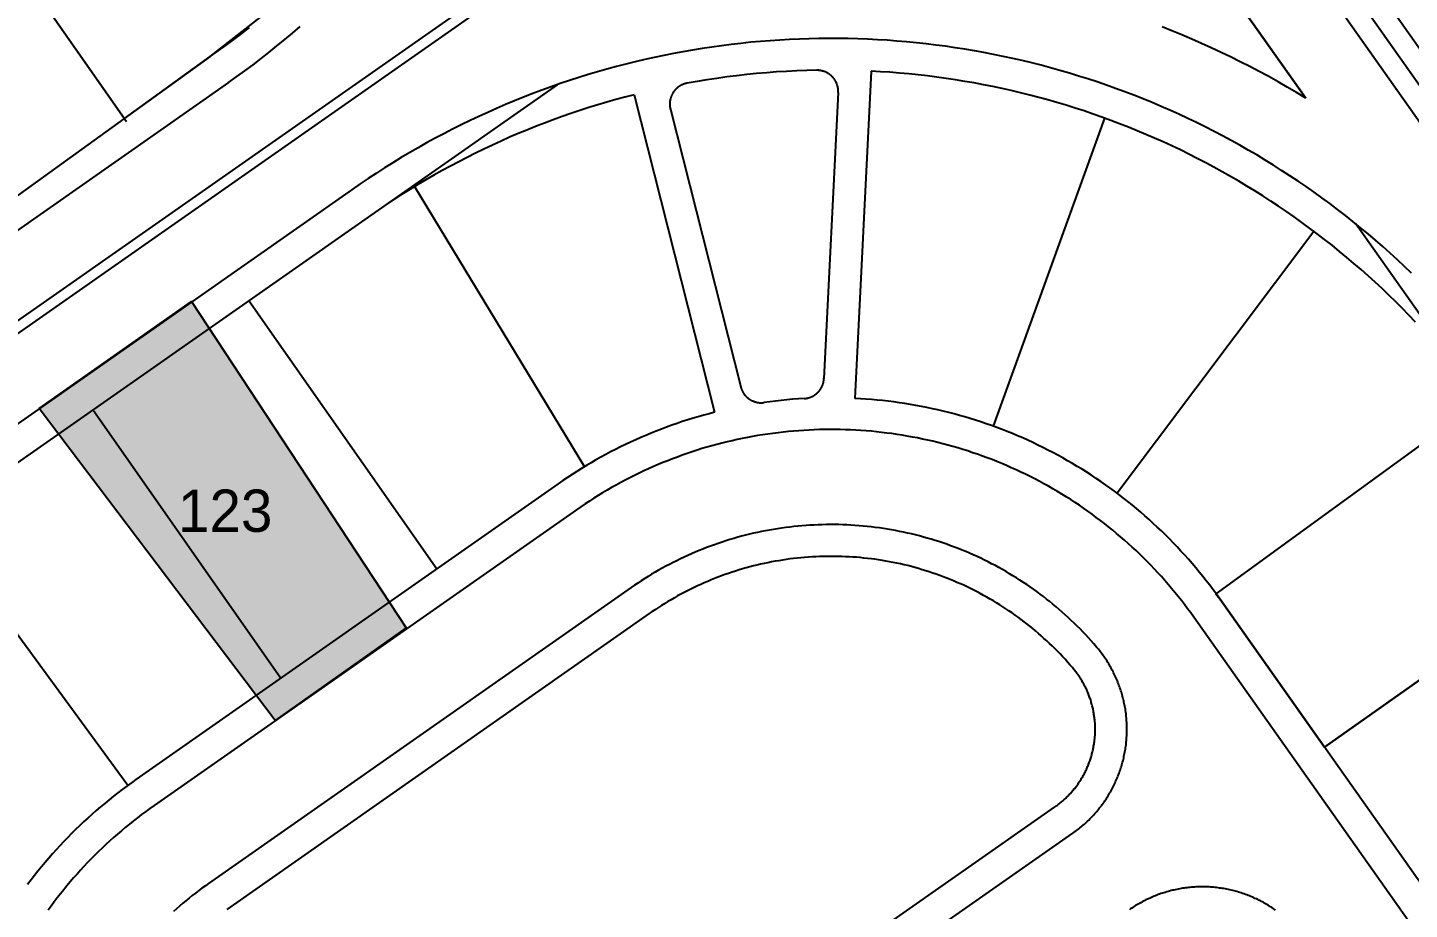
# Model space of a CAD drawing. Header units: metres. Extents: x 680594 to 684853, y 828874 to 830078.
# Drawn here: x 681123.7 to 681254.4, y 829205.8 to 829289.3 of the extents above; entities that cross this region are included whole.
import ezdxf
from ezdxf.enums import TextEntityAlignment as Align

# ---------------------------------------------------------------- set-up
doc = ezdxf.new("R2010")
doc.units = ezdxf.units.M
for name, color, linetype in [('PLOT_LINES', 7, 'Continuous'), ('PLOT_NUMBERS', 7, 'Continuous'), ('SELECTED_PLOTS', 3, 'Continuous')]:
    doc.layers.add(name, color=color, linetype=linetype)

msp = doc.modelspace()

# ---------------------------------------------------------------- hatches: boundary and pattern name
at = {"layer": 'SELECTED_PLOTS'}
h = msp.add_hatch(color=3, dxfattribs=at)
h.dxf.hatch_style = 1
h.paths.add_polyline_path([(681124.78, 829253.25), (681139.19, 829263.36), (681159.51, 829232.5), (681147.09, 829223.72)])

# ---------------------------------------------------------------- linework, layer by layer
at = {"layer": 'PLOT_LINES'}
for points in [[(680973.08, 829679.7), (681295.94, 829222.96)], [(680973.12, 829679.66), (681295.94, 829222.96)], [(680981.8, 829670.84), (681297.52, 829224.19)], [(681002.86, 829644.53), (681299.21, 829225.27)], [(681118.73, 829477.12), (681297.52, 829224.19)], [(681214.2, 829325.61), (681045.13, 829207.23)], [(681214.77, 829324.79), (681045.7, 829206.41)], [(681127.3, 829315.17), (681123.18, 829311.94), (681114.98, 829306.19), (681132.84, 829280.69), (681140.96, 829286.54), (681147.75, 829291.86), (681127.3, 829315.17)], [(681227.43, 829306.88), (681244.59, 829282.61)], [(681244.59, 829282.61), (681227.43, 829306.88)], [(681114.98, 829306.19), (681133.05, 829280.39)], [(681140.96, 829286.54), (681141.72, 829287.08), (681142.47, 829287.62), (681143.21, 829288.17), (681143.95, 829288.73), (681144.67, 829289.3)], [(681142.69, 829284.08), (681143.47, 829284.64), (681144.24, 829285.2), (681145.01, 829285.77), (681145.77, 829286.35), (681146.52, 829286.94), (681147.27, 829287.54), (681148.01, 829288.15), (681148.74, 829288.76), (681149.47, 829289.38)], [(681254.61, 829266.05), (681253.94, 829266.69), (681253.26, 829267.32), (681252.58, 829267.94), (681251.89, 829268.56), (681251.2, 829269.16), (681250.49, 829269.76), (681249.78, 829270.35), (681249.06, 829270.93), (681248.34, 829271.51), (681247.61, 829272.07), (681246.87, 829272.63), (681246.13, 829273.17), (681245.38, 829273.71), (681244.62, 829274.24), (681243.86, 829274.76), (681243.09, 829275.27), (681242.31, 829275.77), (681241.53, 829276.27), (681240.75, 829276.75), (681239.96, 829277.23), (681239.16, 829277.69), (681238.36, 829278.15), (681237.55, 829278.6), (681236.73, 829279.04), (681235.92, 829279.46), (681235.09, 829279.88), (681234.27, 829280.29), (681233.43, 829280.69), (681232.59, 829281.08), (681231.75, 829281.46), (681230.91, 829281.83), (681230.06, 829282.19), (681229.2, 829282.54), (681228.34, 829282.88), (681227.48, 829283.21), (681226.61, 829283.53), (681225.74, 829283.84), (681224.87, 829284.14), (681223.99, 829284.43), (681223.11, 829284.7), (681222.23, 829284.97), (681221.34, 829285.23), (681220.45, 829285.48), (681219.56, 829285.72), (681218.67, 829285.94), (681217.77, 829286.16), (681216.87, 829286.37), (681215.97, 829286.56), (681215.06, 829286.75), (681214.15, 829286.92), (681213.25, 829287.08), (681212.33, 829287.24), (681211.42, 829287.38), (681210.51, 829287.51), (681209.59, 829287.63), (681208.68, 829287.74), (681207.76, 829287.84), (681206.84, 829287.93), (681205.92, 829288.01), (681205, 829288.08), (681204.08, 829288.13), (681203.15, 829288.18), (681202.23, 829288.21), (681201.31, 829288.24), (681200.38, 829288.25), (681199.46, 829288.25), (681198.54, 829288.25), (681197.61, 829288.23), (681196.69, 829288.2), (681195.77, 829288.16), (681194.85, 829288.1), (681193.93, 829288.04), (681193, 829287.97), (681192.09, 829287.89), (681191.17, 829287.79), (681190.25, 829287.69), (681189.33, 829287.57), (681188.42, 829287.44), (681187.51, 829287.31), (681186.59, 829287.16), (681185.68, 829287), (681184.78, 829286.83), (681183.87, 829286.65), (681182.97, 829286.46), (681182.07, 829286.26), (681181.17, 829286.05), (681180.27, 829285.83), (681179.38, 829285.59), (681178.49, 829285.35), (681177.6, 829285.1), (681176.71, 829284.84), (681175.83, 829284.56), (681174.95, 829284.28), (681174.08, 829283.98), (681173.2, 829283.68), (681172.34, 829283.36), (681171.47, 829283.04), (681170.61, 829282.7), (681169.76, 829282.36), (681168.9, 829282), (681168.05, 829281.64), (681167.21, 829281.26), (681166.37, 829280.88), (681165.54, 829280.48), (681164.71, 829280.08), (681163.88, 829279.67), (681163.06, 829279.24), (681162.24, 829278.81), (681161.43, 829278.37), (681160.63, 829277.92), (681159.83, 829277.45), (681159.03, 829276.98), (681158.25, 829276.5), (681157.46, 829276.01), (681156.68, 829275.52), (681155.91, 829275.01), (681155.15, 829274.49), (681154.39, 829273.97)], [(681244.59, 829282.61), (681243.73, 829283.13), (681242.85, 829283.64), (681241.97, 829284.15), (681241.09, 829284.64), (681240.2, 829285.12), (681239.3, 829285.59), (681238.4, 829286.05), (681237.49, 829286.5), (681236.58, 829286.94), (681235.66, 829287.37), (681234.74, 829287.79), (681233.81, 829288.2), (681232.88, 829288.59), (681231.94, 829288.98), (681231, 829289.35)], [(681140.96, 829286.54), (681104.86, 829260.51)], [(681198.33, 829285.24), (681197.39, 829285.22), (681196.44, 829285.18), (681195.49, 829285.14), (681194.54, 829285.08), (681193.6, 829285.01), (681192.65, 829284.93), (681191.71, 829284.83), (681190.76, 829284.73), (681189.82, 829284.61), (681188.88, 829284.48), (681187.95, 829284.34), (681187.01, 829284.19), (681186.07, 829284.02)], [(681200.37, 829283.14), (681200.37, 829283.17), (681200.37, 829283.19), (681200.37, 829283.21), (681200.37, 829283.24), (681200.37, 829283.26), (681200.37, 829283.28), (681200.37, 829283.31), (681200.37, 829283.33), (681200.37, 829283.35), (681200.37, 829283.38), (681200.36, 829283.4), (681200.36, 829283.42), (681200.36, 829283.45), (681200.36, 829283.47), (681200.35, 829283.49), (681200.35, 829283.52), (681200.35, 829283.54), (681200.34, 829283.56), (681200.34, 829283.59), (681200.34, 829283.61), (681200.33, 829283.63), (681200.33, 829283.65), (681200.32, 829283.68), (681200.32, 829283.7), (681200.31, 829283.72), (681200.31, 829283.75), (681200.3, 829283.77), (681200.29, 829283.79), (681200.29, 829283.81), (681200.28, 829283.84), (681200.27, 829283.86), (681200.27, 829283.88), (681200.26, 829283.9), (681200.25, 829283.92), (681200.24, 829283.95), (681200.23, 829283.97), (681200.22, 829283.99), (681200.22, 829284.01), (681200.21, 829284.03), (681200.2, 829284.05), (681200.19, 829284.08), (681200.18, 829284.1), (681200.17, 829284.12), (681200.16, 829284.14), (681200.15, 829284.16), (681200.14, 829284.18), (681200.12, 829284.2), (681200.11, 829284.22), (681200.1, 829284.24), (681200.09, 829284.26), (681200.08, 829284.28), (681200.07, 829284.3), (681200.05, 829284.32), (681200.04, 829284.34), (681200.03, 829284.36), (681200.01, 829284.38), (681200, 829284.4), (681199.99, 829284.42), (681199.97, 829284.44), (681199.96, 829284.46), (681199.94, 829284.47), (681199.93, 829284.49), (681199.92, 829284.51), (681199.9, 829284.53), (681199.89, 829284.55), (681199.87, 829284.56), (681199.85, 829284.58), (681199.84, 829284.6), (681199.82, 829284.62), (681199.81, 829284.63), (681199.79, 829284.65), (681199.77, 829284.67), (681199.76, 829284.68), (681199.74, 829284.7), (681199.72, 829284.71), (681199.71, 829284.73), (681199.69, 829284.75), (681199.67, 829284.76), (681199.65, 829284.78), (681199.63, 829284.79), (681199.62, 829284.81), (681199.6, 829284.82), (681199.58, 829284.83), (681199.56, 829284.85), (681199.54, 829284.86), (681199.52, 829284.88), (681199.5, 829284.89), (681199.48, 829284.9), (681199.46, 829284.92), (681199.44, 829284.93), (681199.42, 829284.94), (681199.4, 829284.95), (681199.38, 829284.97), (681199.36, 829284.98), (681199.34, 829284.99), (681199.32, 829285), (681199.3, 829285.01), (681199.28, 829285.02), (681199.26, 829285.03), (681199.24, 829285.04), (681199.22, 829285.05), (681199.2, 829285.06), (681199.18, 829285.07), (681199.15, 829285.08), (681199.13, 829285.09), (681199.11, 829285.1), (681199.09, 829285.11), (681199.07, 829285.12), (681199.05, 829285.12), (681199.02, 829285.13), (681199, 829285.14), (681198.98, 829285.15), (681198.96, 829285.15), (681198.93, 829285.16), (681198.91, 829285.17), (681198.89, 829285.17), (681198.87, 829285.18), (681198.84, 829285.18), (681198.82, 829285.19), (681198.8, 829285.2), (681198.78, 829285.2), (681198.75, 829285.2), (681198.73, 829285.21), (681198.71, 829285.21), (681198.68, 829285.22), (681198.66, 829285.22), (681198.64, 829285.22), (681198.61, 829285.23), (681198.59, 829285.23), (681198.57, 829285.23), (681198.54, 829285.23), (681198.52, 829285.24), (681198.5, 829285.24), (681198.47, 829285.24), (681198.45, 829285.24), (681198.43, 829285.24), (681198.4, 829285.24), (681198.38, 829285.24), (681198.36, 829285.24), (681198.33, 829285.24)], [(681203.47, 829285.16), (681201.93, 829254.2)], [(681254.97, 829261.42), (681254.35, 829262.06), (681253.73, 829262.7), (681253.1, 829263.34), (681252.46, 829263.96), (681251.81, 829264.58), (681251.15, 829265.19), (681250.49, 829265.79), (681249.82, 829266.38), (681249.15, 829266.97), (681248.47, 829267.54), (681247.78, 829268.11), (681247.08, 829268.68), (681246.38, 829269.23), (681245.67, 829269.77), (681244.96, 829270.31), (681244.23, 829270.84), (681243.51, 829271.36), (681242.77, 829271.87), (681242.03, 829272.37), (681241.29, 829272.87), (681240.54, 829273.35), (681239.78, 829273.83), (681239.02, 829274.29), (681238.25, 829274.75), (681237.48, 829275.2), (681236.7, 829275.64), (681235.91, 829276.07), (681235.13, 829276.49), (681234.33, 829276.9), (681233.53, 829277.31), (681232.73, 829277.7), (681231.92, 829278.08), (681231.11, 829278.46), (681230.3, 829278.82), (681229.48, 829279.18), (681228.65, 829279.52), (681227.82, 829279.86), (681226.99, 829280.19), (681226.15, 829280.5), (681225.31, 829280.81), (681224.47, 829281.1), (681223.62, 829281.39), (681222.77, 829281.67), (681221.92, 829281.93), (681221.06, 829282.19), (681220.2, 829282.44), (681219.34, 829282.67), (681218.48, 829282.9), (681217.61, 829283.11), (681216.74, 829283.32), (681215.87, 829283.51), (681214.99, 829283.7), (681214.11, 829283.87), (681213.24, 829284.04), (681212.35, 829284.19), (681211.47, 829284.34), (681210.59, 829284.47), (681209.7, 829284.59), (681208.82, 829284.71), (681207.93, 829284.81), (681207.04, 829284.9), (681206.15, 829284.98), (681205.26, 829285.05), (681204.36, 829285.11), (681203.47, 829285.16)], [(681142.69, 829284.08), (681108.28, 829259.99)], [(681173.77, 829283.88), (681114.86, 829242.61)], [(681181.05, 829282.93), (681180.19, 829282.71), (681179.33, 829282.47), (681178.48, 829282.23), (681177.62, 829281.98), (681176.77, 829281.71), (681175.93, 829281.44), (681175.08, 829281.16), (681174.24, 829280.86), (681173.41, 829280.56), (681172.57, 829280.25), (681171.74, 829279.93), (681170.92, 829279.59), (681170.1, 829279.25), (681169.28, 829278.9), (681168.47, 829278.54), (681167.66, 829278.17), (681166.85, 829277.79), (681166.05, 829277.4), (681165.26, 829277), (681164.47, 829276.59), (681163.68, 829276.18), (681162.9, 829275.75), (681162.12, 829275.31), (681161.35, 829274.87), (681160.59, 829274.42), (681159.83, 829273.95), (681159.07, 829273.48), (681158.32, 829273), (681157.58, 829272.51), (681156.84, 829272.02), (681156.11, 829271.51)], [(681181.05, 829282.93), (681188.66, 829252.88)], [(681186.07, 829284.02), (681186.05, 829284.02), (681186.03, 829284.01), (681186.01, 829284.01), (681185.98, 829284), (681185.96, 829284), (681185.94, 829283.99), (681185.91, 829283.99), (681185.89, 829283.98), (681185.87, 829283.97), (681185.85, 829283.97), (681185.82, 829283.96), (681185.8, 829283.95), (681185.78, 829283.95), (681185.76, 829283.94), (681185.74, 829283.93), (681185.71, 829283.92), (681185.69, 829283.91), (681185.67, 829283.9), (681185.65, 829283.89), (681185.63, 829283.89), (681185.61, 829283.88), (681185.59, 829283.87), (681185.56, 829283.86), (681185.54, 829283.85), (681185.52, 829283.84), (681185.5, 829283.82), (681185.48, 829283.81), (681185.46, 829283.8), (681185.44, 829283.79), (681185.42, 829283.78), (681185.4, 829283.77), (681185.38, 829283.75), (681185.36, 829283.74), (681185.34, 829283.73), (681185.32, 829283.72), (681185.3, 829283.7), (681185.28, 829283.69), (681185.26, 829283.68), (681185.24, 829283.66), (681185.23, 829283.65), (681185.21, 829283.63), (681185.19, 829283.62), (681185.17, 829283.61), (681185.15, 829283.59), (681185.13, 829283.58), (681185.12, 829283.56), (681185.1, 829283.54), (681185.08, 829283.53), (681185.06, 829283.51), (681185.05, 829283.5), (681185.03, 829283.48), (681185.01, 829283.46), (681185, 829283.45), (681184.98, 829283.43), (681184.97, 829283.41), (681184.95, 829283.4), (681184.93, 829283.38), (681184.92, 829283.36), (681184.9, 829283.34), (681184.89, 829283.33), (681184.87, 829283.31), (681184.86, 829283.29), (681184.84, 829283.27), (681184.83, 829283.25), (681184.82, 829283.23), (681184.8, 829283.21), (681184.79, 829283.19), (681184.78, 829283.18), (681184.76, 829283.16), (681184.75, 829283.14), (681184.74, 829283.12), (681184.73, 829283.1), (681184.71, 829283.08), (681184.7, 829283.06), (681184.69, 829283.04), (681184.68, 829283.02), (681184.67, 829282.99), (681184.66, 829282.97), (681184.65, 829282.95), (681184.64, 829282.93), (681184.63, 829282.91), (681184.62, 829282.89), (681184.61, 829282.87), (681184.6, 829282.85), (681184.59, 829282.83), (681184.58, 829282.8), (681184.57, 829282.78), (681184.56, 829282.76), (681184.55, 829282.74), (681184.55, 829282.72), (681184.54, 829282.69), (681184.53, 829282.67), (681184.52, 829282.65), (681184.52, 829282.63), (681184.51, 829282.6), (681184.5, 829282.58), (681184.5, 829282.56), (681184.49, 829282.54), (681184.49, 829282.51), (681184.48, 829282.49), (681184.48, 829282.47), (681184.47, 829282.45), (681184.47, 829282.42), (681184.46, 829282.4), (681184.46, 829282.38), (681184.46, 829282.35), (681184.45, 829282.33), (681184.45, 829282.31), (681184.45, 829282.28), (681184.44, 829282.26), (681184.44, 829282.24), (681184.44, 829282.21), (681184.44, 829282.19), (681184.44, 829282.17), (681184.44, 829282.14), (681184.43, 829282.12), (681184.43, 829282.1), (681184.43, 829282.07), (681184.43, 829282.05), (681184.43, 829282.03), (681184.43, 829282), (681184.43, 829281.98), (681184.44, 829281.96), (681184.44, 829281.93), (681184.44, 829281.91), (681184.44, 829281.89), (681184.44, 829281.86), (681184.44, 829281.84), (681184.45, 829281.82), (681184.45, 829281.79), (681184.45, 829281.77), (681184.46, 829281.75), (681184.46, 829281.72), (681184.46, 829281.7), (681184.47, 829281.68), (681184.47, 829281.66), (681184.48, 829281.63), (681184.48, 829281.61), (681184.49, 829281.59), (681184.49, 829281.56)], [(681200.37, 829283.14), (681199.02, 829256.08)], [(681184.49, 829281.56), (681191.14, 829255.29)], [(681225.56, 829280.72), (681215.01, 829251.57)], [(681154.39, 829273.97), (681114.43, 829245.99)], [(681160.27, 829274.23), (681176.36, 829247.72)], [(681245.37, 829270), (681226.74, 829245.22)], [(681282.69, 829223.51), (681249.31, 829270.73)], [(681144.61, 829263.46), (681162.39, 829238.06)], [(681197.14, 829254.18), (681197.16, 829254.18), (681197.19, 829254.18), (681197.21, 829254.19), (681197.23, 829254.19), (681197.26, 829254.19), (681197.28, 829254.19), (681197.3, 829254.2), (681197.33, 829254.2), (681197.35, 829254.2), (681197.37, 829254.21), (681197.39, 829254.21), (681197.42, 829254.22), (681197.44, 829254.22), (681197.46, 829254.23), (681197.49, 829254.23), (681197.51, 829254.24), (681197.53, 829254.24), (681197.55, 829254.25), (681197.58, 829254.26), (681197.6, 829254.26), (681197.62, 829254.27), (681197.64, 829254.28), (681197.67, 829254.28), (681197.69, 829254.29), (681197.71, 829254.3), (681197.73, 829254.31), (681197.75, 829254.32), (681197.78, 829254.32), (681197.8, 829254.33), (681197.82, 829254.34), (681197.84, 829254.35), (681197.86, 829254.36), (681197.88, 829254.37), (681197.9, 829254.38), (681197.93, 829254.39), (681197.95, 829254.4), (681197.97, 829254.41), (681197.99, 829254.42), (681198.01, 829254.44), (681198.03, 829254.45), (681198.05, 829254.46), (681198.07, 829254.47), (681198.09, 829254.48), (681198.11, 829254.5), (681198.13, 829254.51), (681198.15, 829254.52), (681198.17, 829254.54), (681198.19, 829254.55), (681198.21, 829254.56), (681198.22, 829254.58), (681198.24, 829254.59), (681198.26, 829254.6), (681198.28, 829254.62), (681198.3, 829254.63), (681198.32, 829254.65), (681198.33, 829254.66), (681198.35, 829254.68), (681198.37, 829254.7), (681198.39, 829254.71), (681198.4, 829254.73), (681198.42, 829254.74), (681198.44, 829254.76), (681198.45, 829254.78), (681198.47, 829254.79), (681198.49, 829254.81), (681198.5, 829254.83), (681198.52, 829254.85), (681198.53, 829254.86), (681198.55, 829254.88), (681198.56, 829254.9), (681198.58, 829254.92), (681198.59, 829254.93), (681198.61, 829254.95), (681198.62, 829254.97), (681198.64, 829254.99), (681198.65, 829255.01), (681198.66, 829255.03), (681198.68, 829255.05), (681198.69, 829255.07), (681198.7, 829255.09), (681198.71, 829255.11), (681198.73, 829255.13), (681198.74, 829255.15), (681198.75, 829255.17), (681198.76, 829255.19), (681198.77, 829255.21), (681198.79, 829255.23), (681198.8, 829255.25), (681198.81, 829255.27), (681198.82, 829255.29), (681198.83, 829255.31), (681198.84, 829255.33), (681198.85, 829255.35), (681198.86, 829255.38), (681198.87, 829255.4), (681198.88, 829255.42), (681198.88, 829255.44), (681198.89, 829255.46), (681198.9, 829255.48), (681198.91, 829255.51), (681198.92, 829255.53), (681198.92, 829255.55), (681198.93, 829255.57), (681198.94, 829255.59), (681198.95, 829255.62), (681198.95, 829255.64), (681198.96, 829255.66), (681198.96, 829255.68), (681198.97, 829255.71), (681198.97, 829255.73), (681198.98, 829255.75), (681198.98, 829255.78), (681198.99, 829255.8), (681198.99, 829255.82), (681199, 829255.85), (681199, 829255.87), (681199, 829255.89), (681199.01, 829255.91), (681199.01, 829255.94), (681199.01, 829255.96), (681199.02, 829255.98), (681199.02, 829256.01), (681199.02, 829256.03), (681199.02, 829256.05), (681199.02, 829256.08)], [(681191.14, 829255.29), (681191.15, 829255.27), (681191.15, 829255.25), (681191.16, 829255.23), (681191.17, 829255.2), (681191.17, 829255.18), (681191.18, 829255.16), (681191.19, 829255.14), (681191.2, 829255.12), (681191.21, 829255.09), (681191.21, 829255.07), (681191.22, 829255.05), (681191.23, 829255.03), (681191.24, 829255.01), (681191.25, 829254.98), (681191.26, 829254.96), (681191.27, 829254.94), (681191.28, 829254.92), (681191.29, 829254.9), (681191.3, 829254.88), (681191.31, 829254.86), (681191.32, 829254.84), (681191.33, 829254.82), (681191.34, 829254.8), (681191.35, 829254.78), (681191.37, 829254.76), (681191.38, 829254.74), (681191.39, 829254.72), (681191.4, 829254.7), (681191.42, 829254.68), (681191.43, 829254.66), (681191.44, 829254.64), (681191.46, 829254.62), (681191.47, 829254.6), (681191.48, 829254.58), (681191.5, 829254.56), (681191.51, 829254.54), (681191.53, 829254.53), (681191.54, 829254.51), (681191.56, 829254.49), (681191.57, 829254.47), (681191.59, 829254.45), (681191.6, 829254.44), (681191.62, 829254.42), (681191.64, 829254.4), (681191.65, 829254.39), (681191.67, 829254.37), (681191.69, 829254.35), (681191.7, 829254.34), (681191.72, 829254.32), (681191.74, 829254.3), (681191.75, 829254.29), (681191.77, 829254.27), (681191.79, 829254.26), (681191.81, 829254.24), (681191.83, 829254.23), (681191.84, 829254.21), (681191.86, 829254.2), (681191.88, 829254.19), (681191.9, 829254.17), (681191.92, 829254.16), (681191.94, 829254.14), (681191.96, 829254.13), (681191.98, 829254.12), (681192, 829254.1), (681192.02, 829254.09), (681192.04, 829254.08), (681192.06, 829254.07), (681192.08, 829254.06), (681192.1, 829254.04), (681192.12, 829254.03), (681192.14, 829254.02), (681192.16, 829254.01), (681192.18, 829254), (681192.2, 829253.99), (681192.22, 829253.98), (681192.24, 829253.97), (681192.26, 829253.96), (681192.29, 829253.95), (681192.31, 829253.94), (681192.33, 829253.93), (681192.35, 829253.92), (681192.37, 829253.92), (681192.39, 829253.91), (681192.42, 829253.9), (681192.44, 829253.89), (681192.46, 829253.88), (681192.48, 829253.88), (681192.51, 829253.87), (681192.53, 829253.86), (681192.55, 829253.86), (681192.57, 829253.85), (681192.6, 829253.85), (681192.62, 829253.84), (681192.64, 829253.83), (681192.66, 829253.83), (681192.69, 829253.82), (681192.71, 829253.82), (681192.73, 829253.82), (681192.76, 829253.81), (681192.78, 829253.81), (681192.8, 829253.8), (681192.83, 829253.8), (681192.85, 829253.8), (681192.87, 829253.8), (681192.9, 829253.79), (681192.92, 829253.79), (681192.94, 829253.79), (681192.97, 829253.79), (681192.99, 829253.79), (681193.01, 829253.79), (681193.04, 829253.79), (681193.06, 829253.79), (681193.08, 829253.79), (681193.11, 829253.79), (681193.13, 829253.79), (681193.15, 829253.79), (681193.18, 829253.79), (681193.2, 829253.79), (681193.22, 829253.79), (681193.25, 829253.79), (681193.27, 829253.79), (681193.29, 829253.8), (681193.32, 829253.8), (681193.34, 829253.8), (681193.36, 829253.81)], [(681197.14, 829254.18), (681196.6, 829254.15), (681196.06, 829254.11), (681195.52, 829254.06), (681194.98, 829254.01), (681194.44, 829253.94), (681193.9, 829253.88), (681193.36, 829253.81)], [(681236.45, 829235.23), (681236.14, 829235.66), (681235.83, 829236.09), (681235.51, 829236.51), (681235.18, 829236.93), (681234.86, 829237.34), (681234.52, 829237.76), (681234.19, 829238.16), (681233.84, 829238.57), (681233.5, 829238.97), (681233.14, 829239.36), (681232.79, 829239.75), (681232.43, 829240.14), (681232.06, 829240.52), (681231.69, 829240.9), (681231.32, 829241.28), (681230.94, 829241.65), (681230.55, 829242.01), (681230.17, 829242.37), (681229.78, 829242.73), (681229.38, 829243.08), (681228.98, 829243.43), (681228.58, 829243.77), (681228.17, 829244.11), (681227.76, 829244.44), (681227.34, 829244.77), (681226.92, 829245.09), (681226.5, 829245.41), (681226.07, 829245.72), (681225.64, 829246.03), (681225.2, 829246.33), (681224.77, 829246.63), (681224.32, 829246.92), (681223.88, 829247.21), (681223.43, 829247.49), (681222.98, 829247.76), (681222.53, 829248.04), (681222.07, 829248.3), (681221.61, 829248.56), (681221.14, 829248.82), (681220.68, 829249.07), (681220.21, 829249.31), (681219.73, 829249.55), (681219.26, 829249.78), (681218.78, 829250.01), (681218.3, 829250.23), (681217.82, 829250.45), (681217.33, 829250.66), (681216.84, 829250.86), (681216.35, 829251.06), (681215.86, 829251.25), (681215.36, 829251.44), (681214.87, 829251.62), (681214.37, 829251.8), (681213.87, 829251.97), (681213.36, 829252.13), (681212.86, 829252.29), (681212.35, 829252.44), (681211.84, 829252.59), (681211.33, 829252.72), (681210.82, 829252.86), (681210.3, 829252.99), (681209.79, 829253.11), (681209.27, 829253.22), (681208.75, 829253.33), (681208.23, 829253.44), (681207.71, 829253.53), (681207.19, 829253.63), (681206.67, 829253.71), (681206.15, 829253.79), (681205.62, 829253.86), (681205.1, 829253.93), (681204.57, 829253.99), (681204.04, 829254.04), (681203.52, 829254.09), (681202.99, 829254.13), (681202.46, 829254.17), (681201.93, 829254.2)], [(681129.86, 829253.13), (681147.64, 829227.74)], [(681188.66, 829252.88), (681188.15, 829252.75), (681187.64, 829252.61), (681187.13, 829252.46), (681186.63, 829252.31), (681186.13, 829252.16), (681185.62, 829252), (681185.12, 829251.83), (681184.63, 829251.65), (681184.13, 829251.47), (681183.64, 829251.29), (681183.15, 829251.1), (681182.66, 829250.9), (681182.17, 829250.7), (681181.69, 829250.49), (681181.21, 829250.28), (681180.73, 829250.06), (681180.25, 829249.83), (681179.78, 829249.6), (681179.31, 829249.37), (681178.84, 829249.13), (681178.37, 829248.88), (681177.91, 829248.63), (681177.45, 829248.37), (681176.99, 829248.1), (681176.54, 829247.84), (681176.09, 829247.56), (681175.64, 829247.28), (681175.2, 829247), (681174.76, 829246.71), (681174.32, 829246.42), (681173.89, 829246.12)], [(681261.17, 829253.94), (681236.1, 829235.71)], [(681271.69, 829239.08), (681261.76, 829253.12), (681261.17, 829253.94), (681236.1, 829235.71), (681236.45, 829235.23), (681246.37, 829221.19), (681271.69, 829239.08)], [(681234, 829233.5), (681233.71, 829233.9), (681233.42, 829234.29), (681233.13, 829234.68), (681232.83, 829235.07), (681232.52, 829235.46), (681232.21, 829235.84), (681231.9, 829236.22), (681231.58, 829236.59), (681231.26, 829236.96), (681230.94, 829237.33), (681230.61, 829237.69), (681230.27, 829238.05), (681229.93, 829238.41), (681229.59, 829238.76), (681229.24, 829239.11), (681228.89, 829239.45), (681228.54, 829239.79), (681228.18, 829240.13), (681227.81, 829240.46), (681227.45, 829240.78), (681227.08, 829241.1), (681226.7, 829241.42), (681226.33, 829241.74), (681225.94, 829242.04), (681225.56, 829242.35), (681225.17, 829242.65), (681224.78, 829242.94), (681224.38, 829243.24), (681223.98, 829243.52), (681223.58, 829243.8), (681223.18, 829244.08), (681222.77, 829244.35), (681222.36, 829244.62), (681221.94, 829244.88), (681221.52, 829245.14), (681221.1, 829245.39), (681220.68, 829245.64), (681220.25, 829245.88), (681219.82, 829246.12), (681219.39, 829246.35), (681218.95, 829246.58), (681218.52, 829246.8), (681218.08, 829247.02), (681217.63, 829247.23), (681217.19, 829247.44), (681216.74, 829247.64), (681216.29, 829247.84), (681215.84, 829248.03), (681215.38, 829248.22), (681214.93, 829248.4), (681214.47, 829248.57), (681214.01, 829248.74), (681213.55, 829248.91), (681213.08, 829249.06), (681212.62, 829249.22), (681212.15, 829249.37), (681211.68, 829249.51), (681211.21, 829249.65), (681210.73, 829249.78), (681210.26, 829249.9), (681209.78, 829250.03), (681209.31, 829250.14), (681208.83, 829250.25), (681208.35, 829250.35), (681207.87, 829250.45), (681207.38, 829250.54), (681206.9, 829250.63), (681206.42, 829250.71), (681205.93, 829250.79), (681205.45, 829250.86), (681204.96, 829250.92), (681204.47, 829250.98), (681203.98, 829251.03), (681203.5, 829251.08), (681203.01, 829251.12), (681202.52, 829251.16), (681202.03, 829251.19), (681201.54, 829251.21), (681201.05, 829251.23), (681200.55, 829251.24), (681200.06, 829251.25), (681199.57, 829251.25), (681199.08, 829251.25), (681198.59, 829251.24), (681198.1, 829251.22), (681197.61, 829251.2), (681197.12, 829251.17), (681196.63, 829251.14), (681196.14, 829251.1), (681195.65, 829251.06), (681195.16, 829251.01), (681194.68, 829250.95), (681194.19, 829250.89), (681193.7, 829250.82), (681193.22, 829250.75), (681192.73, 829250.67), (681192.25, 829250.59), (681191.77, 829250.5), (681191.28, 829250.4), (681190.8, 829250.3), (681190.32, 829250.19), (681189.85, 829250.08), (681189.37, 829249.96), (681188.9, 829249.84), (681188.42, 829249.71), (681187.95, 829249.58), (681187.48, 829249.44), (681187.01, 829249.29), (681186.54, 829249.14), (681186.08, 829248.98), (681185.61, 829248.82), (681185.15, 829248.65), (681184.69, 829248.48), (681184.24, 829248.3), (681183.78, 829248.12), (681183.33, 829247.93), (681182.88, 829247.74), (681182.43, 829247.54), (681181.98, 829247.33), (681181.54, 829247.12), (681181.1, 829246.91), (681180.66, 829246.69), (681180.22, 829246.46), (681179.79, 829246.23), (681179.36, 829246), (681178.93, 829245.76), (681178.5, 829245.51), (681178.08, 829245.26), (681177.66, 829245.01), (681177.24, 829244.75), (681176.83, 829244.48), (681176.42, 829244.21), (681176.01, 829243.94), (681175.61, 829243.66)], [(681173.89, 829246.12), (681133.93, 829218.14)], [(681114.86, 829242.61), (681133.17, 829217.59)], [(681175.61, 829243.66), (681135.65, 829215.68)], [(681224.81, 829230.67), (681224.55, 829230.96), (681224.3, 829231.25), (681224.04, 829231.54), (681223.78, 829231.82), (681223.51, 829232.1), (681223.24, 829232.38), (681222.97, 829232.65), (681222.69, 829232.92), (681222.41, 829233.19), (681222.13, 829233.46), (681221.85, 829233.72), (681221.56, 829233.98), (681221.27, 829234.23), (681220.98, 829234.48), (681220.68, 829234.73), (681220.38, 829234.97), (681220.08, 829235.21), (681219.77, 829235.45), (681219.46, 829235.68), (681219.15, 829235.91), (681218.84, 829236.14), (681218.52, 829236.36), (681218.2, 829236.58), (681217.88, 829236.79), (681217.56, 829237), (681217.23, 829237.21), (681216.9, 829237.41), (681216.57, 829237.61), (681216.24, 829237.81), (681215.9, 829238), (681215.57, 829238.19), (681215.23, 829238.37), (681214.88, 829238.55), (681214.54, 829238.73), (681214.19, 829238.9), (681213.85, 829239.07), (681213.5, 829239.23), (681213.14, 829239.39), (681212.79, 829239.55), (681212.43, 829239.7), (681212.08, 829239.84), (681211.72, 829239.99), (681211.36, 829240.13), (681211, 829240.26), (681210.63, 829240.39), (681210.27, 829240.52), (681209.9, 829240.64), (681209.53, 829240.76), (681209.16, 829240.87), (681208.79, 829240.98), (681208.42, 829241.08), (681208.05, 829241.18), (681207.67, 829241.28), (681207.3, 829241.37), (681206.92, 829241.45), (681206.54, 829241.54), (681206.16, 829241.61), (681205.78, 829241.69), (681205.4, 829241.76), (681205.02, 829241.82), (681204.64, 829241.88), (681204.26, 829241.94), (681203.87, 829241.99), (681203.49, 829242.04), (681203.11, 829242.08), (681202.72, 829242.11), (681202.34, 829242.15), (681201.95, 829242.18), (681201.57, 829242.2), (681201.18, 829242.22), (681200.79, 829242.24), (681200.41, 829242.25), (681200.02, 829242.25), (681199.64, 829242.25), (681199.25, 829242.25), (681198.86, 829242.24), (681198.48, 829242.23), (681198.09, 829242.21), (681197.7, 829242.19), (681197.32, 829242.17), (681196.93, 829242.14), (681196.55, 829242.1), (681196.16, 829242.06), (681195.78, 829242.02), (681195.4, 829241.97), (681195.01, 829241.92), (681194.63, 829241.86), (681194.25, 829241.8), (681193.87, 829241.73), (681193.49, 829241.66), (681193.11, 829241.59), (681192.73, 829241.51), (681192.36, 829241.43), (681191.98, 829241.34), (681191.6, 829241.25), (681191.23, 829241.15), (681190.86, 829241.05), (681190.49, 829240.94), (681190.12, 829240.83), (681189.75, 829240.72), (681189.38, 829240.6), (681189.01, 829240.47), (681188.65, 829240.35), (681188.28, 829240.22), (681187.92, 829240.08), (681187.56, 829239.94), (681187.2, 829239.8), (681186.85, 829239.65), (681186.49, 829239.49), (681186.14, 829239.34), (681185.79, 829239.18), (681185.44, 829239.01), (681185.09, 829238.84), (681184.74, 829238.67), (681184.4, 829238.49), (681184.06, 829238.31), (681183.72, 829238.13), (681183.38, 829237.94), (681183.05, 829237.74), (681182.72, 829237.55), (681182.39, 829237.35), (681182.06, 829237.14), (681181.73, 829236.93), (681181.41, 829236.72), (681181.09, 829236.51), (681180.77, 829236.29)], [(681222.52, 829228.72), (681222.29, 829228.99), (681222.06, 829229.25), (681221.83, 829229.51), (681221.59, 829229.77), (681221.35, 829230.03), (681221.1, 829230.28), (681220.85, 829230.53), (681220.6, 829230.77), (681220.35, 829231.02), (681220.09, 829231.26), (681219.83, 829231.49), (681219.57, 829231.73), (681219.31, 829231.96), (681219.04, 829232.19), (681218.77, 829232.41), (681218.5, 829232.63), (681218.22, 829232.85), (681217.95, 829233.07), (681217.67, 829233.28), (681217.38, 829233.49), (681217.1, 829233.69), (681216.81, 829233.9), (681216.52, 829234.09), (681216.23, 829234.29), (681215.93, 829234.48), (681215.64, 829234.67), (681215.34, 829234.85), (681215.04, 829235.04), (681214.74, 829235.21), (681214.43, 829235.39), (681214.12, 829235.56), (681213.81, 829235.73), (681213.5, 829235.89), (681213.19, 829236.05), (681212.88, 829236.21), (681212.56, 829236.36), (681212.24, 829236.51), (681211.92, 829236.65), (681211.6, 829236.79), (681211.28, 829236.93), (681210.95, 829237.06), (681210.63, 829237.19), (681210.3, 829237.32), (681209.97, 829237.44), (681209.64, 829237.56), (681209.31, 829237.67), (681208.97, 829237.78), (681208.64, 829237.89), (681208.3, 829237.99), (681207.96, 829238.09), (681207.63, 829238.19), (681207.29, 829238.28), (681206.95, 829238.37), (681206.6, 829238.45), (681206.26, 829238.53), (681205.92, 829238.6), (681205.58, 829238.67), (681205.23, 829238.74), (681204.88, 829238.8), (681204.54, 829238.86), (681204.19, 829238.92), (681203.84, 829238.97), (681203.5, 829239.01), (681203.15, 829239.05), (681202.8, 829239.09), (681202.45, 829239.13), (681202.1, 829239.16), (681201.75, 829239.18), (681201.4, 829239.21), (681201.05, 829239.22), (681200.7, 829239.24), (681200.34, 829239.25), (681199.99, 829239.25), (681199.64, 829239.25), (681199.29, 829239.25), (681198.94, 829239.24), (681198.59, 829239.23), (681198.24, 829239.22), (681197.89, 829239.2), (681197.54, 829239.18), (681197.19, 829239.15), (681196.84, 829239.12), (681196.49, 829239.08), (681196.14, 829239.04), (681195.79, 829239), (681195.44, 829238.95), (681195.09, 829238.9), (681194.75, 829238.84), (681194.4, 829238.78), (681194.05, 829238.72), (681193.71, 829238.65), (681193.37, 829238.58), (681193.02, 829238.5), (681192.68, 829238.42), (681192.34, 829238.34), (681192, 829238.25), (681191.66, 829238.16), (681191.32, 829238.06), (681190.99, 829237.96), (681190.65, 829237.86), (681190.32, 829237.75), (681189.98, 829237.64), (681189.65, 829237.52), (681189.32, 829237.4), (681188.99, 829237.28), (681188.67, 829237.15), (681188.34, 829237.02), (681188.02, 829236.88), (681187.69, 829236.75), (681187.37, 829236.6), (681187.05, 829236.46), (681186.73, 829236.31), (681186.42, 829236.15), (681186.1, 829236), (681185.79, 829235.83), (681185.48, 829235.67), (681185.17, 829235.5), (681184.87, 829235.33), (681184.56, 829235.15), (681184.26, 829234.98), (681183.96, 829234.79), (681183.66, 829234.61), (681183.37, 829234.42), (681183.07, 829234.22), (681182.78, 829234.03), (681182.49, 829233.83)], [(681271.69, 829239.08), (681246.37, 829221.19)], [(681180.77, 829236.29), (681140.81, 829208.31)], [(681261.98, 829199.1), (681236.45, 829235.23)], [(681182.49, 829233.83), (681142.53, 829205.85)], [(681259.53, 829197.37), (681234, 829233.5)], [(681222.56, 829213.05), (681222.67, 829213.13), (681222.79, 829213.22), (681222.9, 829213.3), (681223.01, 829213.38), (681223.12, 829213.47), (681223.23, 829213.56), (681223.34, 829213.65), (681223.45, 829213.74), (681223.55, 829213.83), (681223.66, 829213.92), (681223.76, 829214.01), (681223.86, 829214.11), (681223.96, 829214.2), (681224.07, 829214.3), (681224.16, 829214.4), (681224.26, 829214.5), (681224.36, 829214.6), (681224.46, 829214.7), (681224.55, 829214.8), (681224.64, 829214.91), (681224.74, 829215.01), (681224.83, 829215.12), (681224.92, 829215.23), (681225.01, 829215.33), (681225.09, 829215.44), (681225.18, 829215.55), (681225.26, 829215.66), (681225.35, 829215.78), (681225.43, 829215.89), (681225.51, 829216), (681225.59, 829216.12), (681225.67, 829216.24), (681225.74, 829216.35), (681225.82, 829216.47), (681225.89, 829216.59), (681225.97, 829216.71), (681226.04, 829216.83), (681226.11, 829216.95), (681226.18, 829217.07), (681226.24, 829217.19), (681226.31, 829217.32), (681226.37, 829217.44), (681226.44, 829217.57), (681226.5, 829217.69), (681226.56, 829217.82), (681226.61, 829217.95), (681226.67, 829218.07), (681226.73, 829218.2), (681226.78, 829218.33), (681226.83, 829218.46), (681226.88, 829218.59), (681226.93, 829218.72), (681226.98, 829218.85), (681227.03, 829218.99), (681227.07, 829219.12), (681227.11, 829219.25), (681227.16, 829219.38), (681227.2, 829219.52), (681227.23, 829219.65), (681227.27, 829219.79), (681227.31, 829219.92), (681227.34, 829220.06), (681227.37, 829220.19), (681227.4, 829220.33), (681227.43, 829220.47), (681227.46, 829220.61), (681227.48, 829220.74), (681227.51, 829220.88), (681227.53, 829221.02), (681227.55, 829221.16), (681227.57, 829221.29), (681227.59, 829221.43), (681227.61, 829221.57), (681227.62, 829221.71), (681227.63, 829221.85), (681227.64, 829221.99), (681227.65, 829222.13), (681227.66, 829222.27), (681227.67, 829222.41), (681227.67, 829222.55), (681227.68, 829222.69), (681227.68, 829222.83), (681227.68, 829222.97), (681227.68, 829223.11), (681227.67, 829223.25), (681227.67, 829223.39), (681227.66, 829223.53), (681227.65, 829223.67), (681227.64, 829223.81), (681227.63, 829223.95), (681227.62, 829224.08), (681227.6, 829224.22), (681227.59, 829224.36), (681227.57, 829224.5), (681227.55, 829224.64), (681227.53, 829224.78), (681227.5, 829224.92), (681227.48, 829225.05), (681227.45, 829225.19), (681227.43, 829225.33), (681227.4, 829225.46), (681227.37, 829225.6), (681227.33, 829225.74), (681227.3, 829225.87), (681227.26, 829226.01), (681227.23, 829226.14), (681227.19, 829226.28), (681227.15, 829226.41), (681227.1, 829226.54), (681227.06, 829226.68), (681227.02, 829226.81), (681226.97, 829226.94), (681226.92, 829227.07), (681226.87, 829227.2), (681226.82, 829227.33), (681226.77, 829227.46), (681226.71, 829227.59), (681226.66, 829227.72), (681226.6, 829227.85), (681226.54, 829227.97), (681226.48, 829228.1), (681226.42, 829228.23), (681226.36, 829228.35), (681226.29, 829228.48), (681226.23, 829228.6), (681226.16, 829228.72), (681226.09, 829228.84), (681226.02, 829228.96), (681225.95, 829229.08), (681225.88, 829229.2), (681225.8, 829229.32), (681225.73, 829229.44), (681225.65, 829229.56), (681225.57, 829229.67), (681225.49, 829229.79), (681225.41, 829229.9), (681225.33, 829230.01), (681225.24, 829230.13), (681225.16, 829230.24), (681225.07, 829230.35), (681224.99, 829230.46), (681224.9, 829230.56), (681224.81, 829230.67)], [(681220.84, 829215.51), (681220.92, 829215.57), (681221.01, 829215.63), (681221.09, 829215.69), (681221.18, 829215.76), (681221.26, 829215.82), (681221.34, 829215.89), (681221.42, 829215.95), (681221.5, 829216.02), (681221.58, 829216.09), (681221.66, 829216.16), (681221.74, 829216.23), (681221.82, 829216.3), (681221.89, 829216.37), (681221.97, 829216.45), (681222.04, 829216.52), (681222.12, 829216.59), (681222.19, 829216.67), (681222.26, 829216.75), (681222.33, 829216.82), (681222.4, 829216.9), (681222.47, 829216.98), (681222.54, 829217.06), (681222.61, 829217.14), (681222.67, 829217.22), (681222.74, 829217.3), (681222.8, 829217.39), (681222.87, 829217.47), (681222.93, 829217.55), (681222.99, 829217.64), (681223.05, 829217.72), (681223.11, 829217.81), (681223.17, 829217.9), (681223.23, 829217.98), (681223.28, 829218.07), (681223.34, 829218.16), (681223.39, 829218.25), (681223.45, 829218.34), (681223.5, 829218.43), (681223.55, 829218.52), (681223.6, 829218.62), (681223.65, 829218.71), (681223.7, 829218.8), (681223.75, 829218.9), (681223.79, 829218.99), (681223.84, 829219.08), (681223.88, 829219.18), (681223.92, 829219.28), (681223.96, 829219.37), (681224, 829219.47), (681224.04, 829219.57), (681224.08, 829219.66), (681224.12, 829219.76), (681224.15, 829219.86), (681224.19, 829219.96), (681224.22, 829220.06), (681224.26, 829220.16), (681224.29, 829220.26), (681224.32, 829220.36), (681224.35, 829220.46), (681224.37, 829220.56), (681224.4, 829220.66), (681224.42, 829220.76), (681224.45, 829220.87), (681224.47, 829220.97), (681224.49, 829221.07), (681224.51, 829221.17), (681224.53, 829221.28), (681224.55, 829221.38), (681224.57, 829221.48), (681224.58, 829221.59), (681224.6, 829221.69), (681224.61, 829221.8), (681224.62, 829221.9), (681224.63, 829222), (681224.64, 829222.11), (681224.65, 829222.21), (681224.66, 829222.32), (681224.67, 829222.42), (681224.67, 829222.53), (681224.67, 829222.63), (681224.68, 829222.74), (681224.68, 829222.84), (681224.68, 829222.95), (681224.68, 829223.05), (681224.67, 829223.16), (681224.67, 829223.26), (681224.66, 829223.37), (681224.66, 829223.47), (681224.65, 829223.58), (681224.64, 829223.68), (681224.63, 829223.78), (681224.62, 829223.89), (681224.61, 829223.99), (681224.59, 829224.1), (681224.58, 829224.2), (681224.56, 829224.3), (681224.55, 829224.41), (681224.53, 829224.51), (681224.51, 829224.61), (681224.49, 829224.72), (681224.47, 829224.82), (681224.44, 829224.92), (681224.42, 829225.02), (681224.39, 829225.12), (681224.37, 829225.23), (681224.34, 829225.33), (681224.31, 829225.43), (681224.28, 829225.53), (681224.25, 829225.63), (681224.22, 829225.73), (681224.18, 829225.83), (681224.15, 829225.93), (681224.11, 829226.02), (681224.07, 829226.12), (681224.04, 829226.22), (681224, 829226.32), (681223.96, 829226.41), (681223.91, 829226.51), (681223.87, 829226.61), (681223.83, 829226.7), (681223.78, 829226.8), (681223.74, 829226.89), (681223.69, 829226.98), (681223.64, 829227.08), (681223.59, 829227.17), (681223.54, 829227.26), (681223.49, 829227.35), (681223.44, 829227.44), (681223.38, 829227.53), (681223.33, 829227.62), (681223.27, 829227.71), (681223.21, 829227.8), (681223.16, 829227.89), (681223.1, 829227.97), (681223.04, 829228.06), (681222.98, 829228.15), (681222.92, 829228.23), (681222.85, 829228.31), (681222.79, 829228.4), (681222.72, 829228.48), (681222.66, 829228.56), (681222.59, 829228.64), (681222.52, 829228.72)], [(681133.93, 829218.14), (681133.5, 829217.83), (681133.07, 829217.52), (681132.64, 829217.2), (681132.22, 829216.88), (681131.8, 829216.55), (681131.39, 829216.22), (681130.98, 829215.88), (681130.57, 829215.54), (681130.17, 829215.19), (681129.77, 829214.84), (681129.38, 829214.49), (681128.99, 829214.13), (681128.6, 829213.76), (681128.22, 829213.39), (681127.85, 829213.02), (681127.48, 829212.64), (681127.11, 829212.26), (681126.74, 829211.87), (681126.39, 829211.48), (681126.03, 829211.09), (681125.68, 829210.69), (681125.34, 829210.28), (681125, 829209.88), (681124.66, 829209.46), (681124.33, 829209.05), (681124.01, 829208.63), (681123.69, 829208.21)], [(681135.65, 829215.68), (681135.25, 829215.39), (681134.86, 829215.11), (681134.46, 829214.82), (681134.08, 829214.52), (681133.69, 829214.22), (681133.31, 829213.91), (681132.93, 829213.6), (681132.56, 829213.29), (681132.19, 829212.97), (681131.82, 829212.65), (681131.46, 829212.32), (681131.1, 829211.99), (681130.74, 829211.65), (681130.39, 829211.32), (681130.04, 829210.97), (681129.7, 829210.62), (681129.36, 829210.27), (681129.02, 829209.92), (681128.69, 829209.56), (681128.37, 829209.19), (681128.04, 829208.83), (681127.72, 829208.46), (681127.41, 829208.08), (681127.1, 829207.7), (681126.79, 829207.32), (681126.49, 829206.94), (681126.2, 829206.55), (681125.91, 829206.16), (681125.62, 829205.76)], [(681146.63, 829163.55), (681220.84, 829215.51)], [(681148.35, 829161.09), (681222.56, 829213.05)], [(681140.81, 829208.31), (681140.5, 829208.08), (681140.18, 829207.85), (681139.87, 829207.62), (681139.57, 829207.39), (681139.26, 829207.15), (681138.96, 829206.91), (681138.66, 829206.66), (681138.37, 829206.42), (681138.07, 829206.16), (681137.78, 829205.91), (681137.5, 829205.65)], [(681241.73, 829205.78), (681241.62, 829205.86), (681241.5, 829205.93), (681241.39, 829206.01), (681241.27, 829206.09), (681241.15, 829206.16), (681241.03, 829206.24), (681240.91, 829206.31), (681240.79, 829206.38), (681240.67, 829206.45), (681240.55, 829206.52), (681240.42, 829206.58), (681240.3, 829206.65), (681240.17, 829206.71), (681240.05, 829206.77), (681239.92, 829206.84), (681239.79, 829206.89), (681239.67, 829206.95), (681239.54, 829207.01), (681239.41, 829207.06), (681239.28, 829207.12), (681239.15, 829207.17), (681239.02, 829207.22), (681238.88, 829207.27), (681238.75, 829207.31), (681238.62, 829207.36), (681238.49, 829207.4), (681238.35, 829207.45), (681238.22, 829207.49), (681238.08, 829207.53), (681237.95, 829207.56), (681237.81, 829207.6), (681237.68, 829207.63), (681237.54, 829207.67), (681237.4, 829207.7), (681237.27, 829207.73), (681237.13, 829207.76), (681236.99, 829207.78), (681236.85, 829207.81), (681236.72, 829207.83), (681236.58, 829207.85), (681236.44, 829207.87), (681236.3, 829207.89), (681236.16, 829207.91), (681236.02, 829207.92), (681235.88, 829207.94), (681235.74, 829207.95), (681235.6, 829207.96), (681235.46, 829207.97), (681235.32, 829207.97), (681235.18, 829207.98), (681235.04, 829207.98), (681234.9, 829207.98), (681234.76, 829207.98), (681234.62, 829207.98), (681234.48, 829207.98), (681234.34, 829207.98), (681234.2, 829207.97), (681234.06, 829207.96), (681233.92, 829207.95), (681233.78, 829207.94), (681233.64, 829207.93), (681233.5, 829207.91), (681233.36, 829207.9), (681233.22, 829207.88), (681233.08, 829207.86), (681232.94, 829207.84), (681232.81, 829207.82), (681232.67, 829207.79), (681232.53, 829207.77), (681232.39, 829207.74), (681232.25, 829207.71), (681232.12, 829207.68), (681231.98, 829207.65), (681231.85, 829207.62), (681231.71, 829207.58), (681231.57, 829207.54), (681231.44, 829207.5), (681231.3, 829207.46), (681231.17, 829207.42), (681231.04, 829207.38), (681230.9, 829207.34), (681230.77, 829207.29), (681230.64, 829207.24), (681230.51, 829207.19), (681230.38, 829207.14), (681230.25, 829207.09), (681230.12, 829207.03), (681229.99, 829206.98), (681229.86, 829206.92), (681229.73, 829206.86), (681229.61, 829206.8), (681229.48, 829206.74), (681229.36, 829206.68), (681229.23, 829206.62), (681229.11, 829206.55), (681228.98, 829206.48), (681228.86, 829206.41), (681228.74, 829206.34), (681228.62, 829206.27), (681228.5, 829206.2), (681228.38, 829206.13), (681228.26, 829206.05), (681228.15, 829205.97), (681228.03, 829205.89), (681227.91, 829205.81)]]:
    msp.add_lwpolyline(points, dxfattribs=at)
at = {"layer": 'SELECTED_PLOTS', "color": 7}
msp.add_lwpolyline([(681124.78, 829253.25), (681139.19, 829263.36), (681159.51, 829232.5), (681147.09, 829223.72)], close=True, dxfattribs=at)

# ---------------------------------------------------------------- texts
at = {"layer": 'PLOT_NUMBERS', "color": 7}
msp.add_text('123', height=4, dxfattribs=at).set_placement((681142.38, 829243.57), align=Align.MIDDLE_CENTER)

doc.saveas('drawing.dxf')
